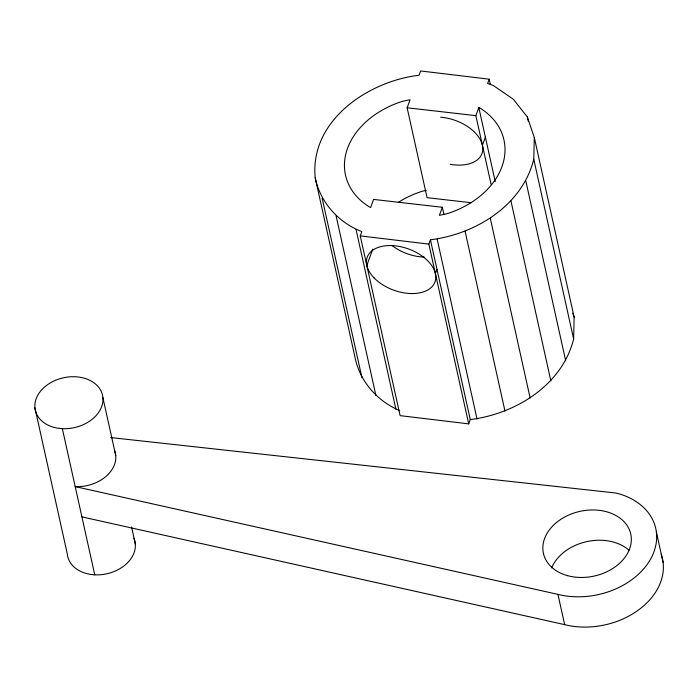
<?xml version="1.0" encoding="UTF-8"?>
<svg xmlns="http://www.w3.org/2000/svg" width="698" height="698" viewBox="0 0 698 698"><rect width="100%" height="100%" fill="white"/><g stroke="black" fill="none" stroke-linecap="round" stroke-linejoin="round"><path stroke-width="1.05" d="M399.762 410.651C377.478 401.202 359.749 381.44 355.02 357.376L315.173 177.615C309.79 120.484 368.265 81.177 419.036 75.262L420.615 70.96L489.202 79.188L490.38 84.467M315.173 177.615C320.05 202.254 338.591 222.723 361.834 231.579L360.255 235.88L400.111 415.642L468.707 423.869L470.278 419.568C515.316 414.001 562.108 385.331 573.634 339.045L533.778 159.284L534.293 137.454L527.339 116.985L513.396 99.291L493.407 85.557L487.632 83.49L489.202 79.188M573.634 339.045L574.14 317.215L534.293 137.454M471.089 202.708L427.063 197.674L407.135 107.789L410.092 99.718L402.24 101.393A81.151 60.115 -12.5 0 0 369.225 206.844L370.647 207.489L373.605 199.419L442.331 207.28L443.972 214.679M366.816 265.441L372.793 249.099M468.707 423.869L428.851 244.108L430.43 239.807C475.46 234.24 522.261 205.57 533.778 159.284M442.331 207.28L439.374 215.35L447.217 213.675A81.151 60.115 -12.5 0 0 480.233 108.225L478.819 107.571L475.862 115.65L491.095 184.368M435.404 273.668L436.983 269.367M482.414 145.219L485.372 137.14M426.094 190.432L422.168 191.278A81.151 60.115 -12.5 0 0 398.384 202.272M110.79 437.576L616.238 493.058A70.332 52.106 -12.5 0 1 650.283 559.621A70.332 52.106 -12.5 0 1 557.946 594.373L75.201 486.602A34.446 25.521 -12.5 0 0 114.367 450.027M407.135 107.789L475.862 115.65M360.255 235.88L428.851 244.108M81.91 516.878L564.665 624.649A70.332 52.106 -12.5 0 0 638.4 610.069A70.332 52.106 -12.5 0 0 661.181 554.264M572.753 313.123L574.14 317.215M656.39 532.155L663.1 562.431M527.339 116.985L528.281 121.243M525.83 180.991L565.685 360.753M510.997 201.103L550.853 380.864M478.819 107.571L495.222 181.585M490.284 218.247L530.131 398.008M557.946 594.373L564.665 624.649M465.104 231.256L504.951 411.017M437.166 239.239L477.022 419.001M430.43 239.807L470.278 419.568M356.059 229.511L395.906 409.272M336.07 215.778L375.917 395.539M322.127 198.084L361.974 377.845M102.894 397.633A34.446 25.521 -12.5 0 1 53.921 427.333A34.446 25.521 -12.5 0 1 49.881 383.158A34.446 25.521 -12.5 0 1 102.894 397.633L115.746 455.576M131.564 526.946L135.299 543.803M62.349 428.659L94.762 574.829M34.9 407.789L67.305 553.959A34.446 25.521 -12.5 0 0 107.431 573.651A34.446 25.521 -12.5 0 0 133.929 538.254M551.664 567.893A44.724 33.129 -12.5 0 1 586.311 541.718A44.724 33.129 -12.5 0 1 629.029 550.294M440.656 117.229A36.069 21.891 20.1 0 1 482.475 145.472A36.069 21.891 20.1 0 1 450.358 164.309M424.131 257.082A36.069 21.891 20.1 0 1 392.128 245.609M567.649 575.684A44.724 33.129 -12.5 0 0 631.236 537.12A44.724 33.129 -12.5 0 0 562.396 518.335A44.724 33.129 -12.5 0 0 567.649 575.684M374.032 277.821A36.069 21.891 20.1 0 0 433.432 284.95A36.069 21.891 20.1 0 0 395.871 245.905A36.069 21.891 20.1 0 0 374.032 277.821"/></g></svg>
